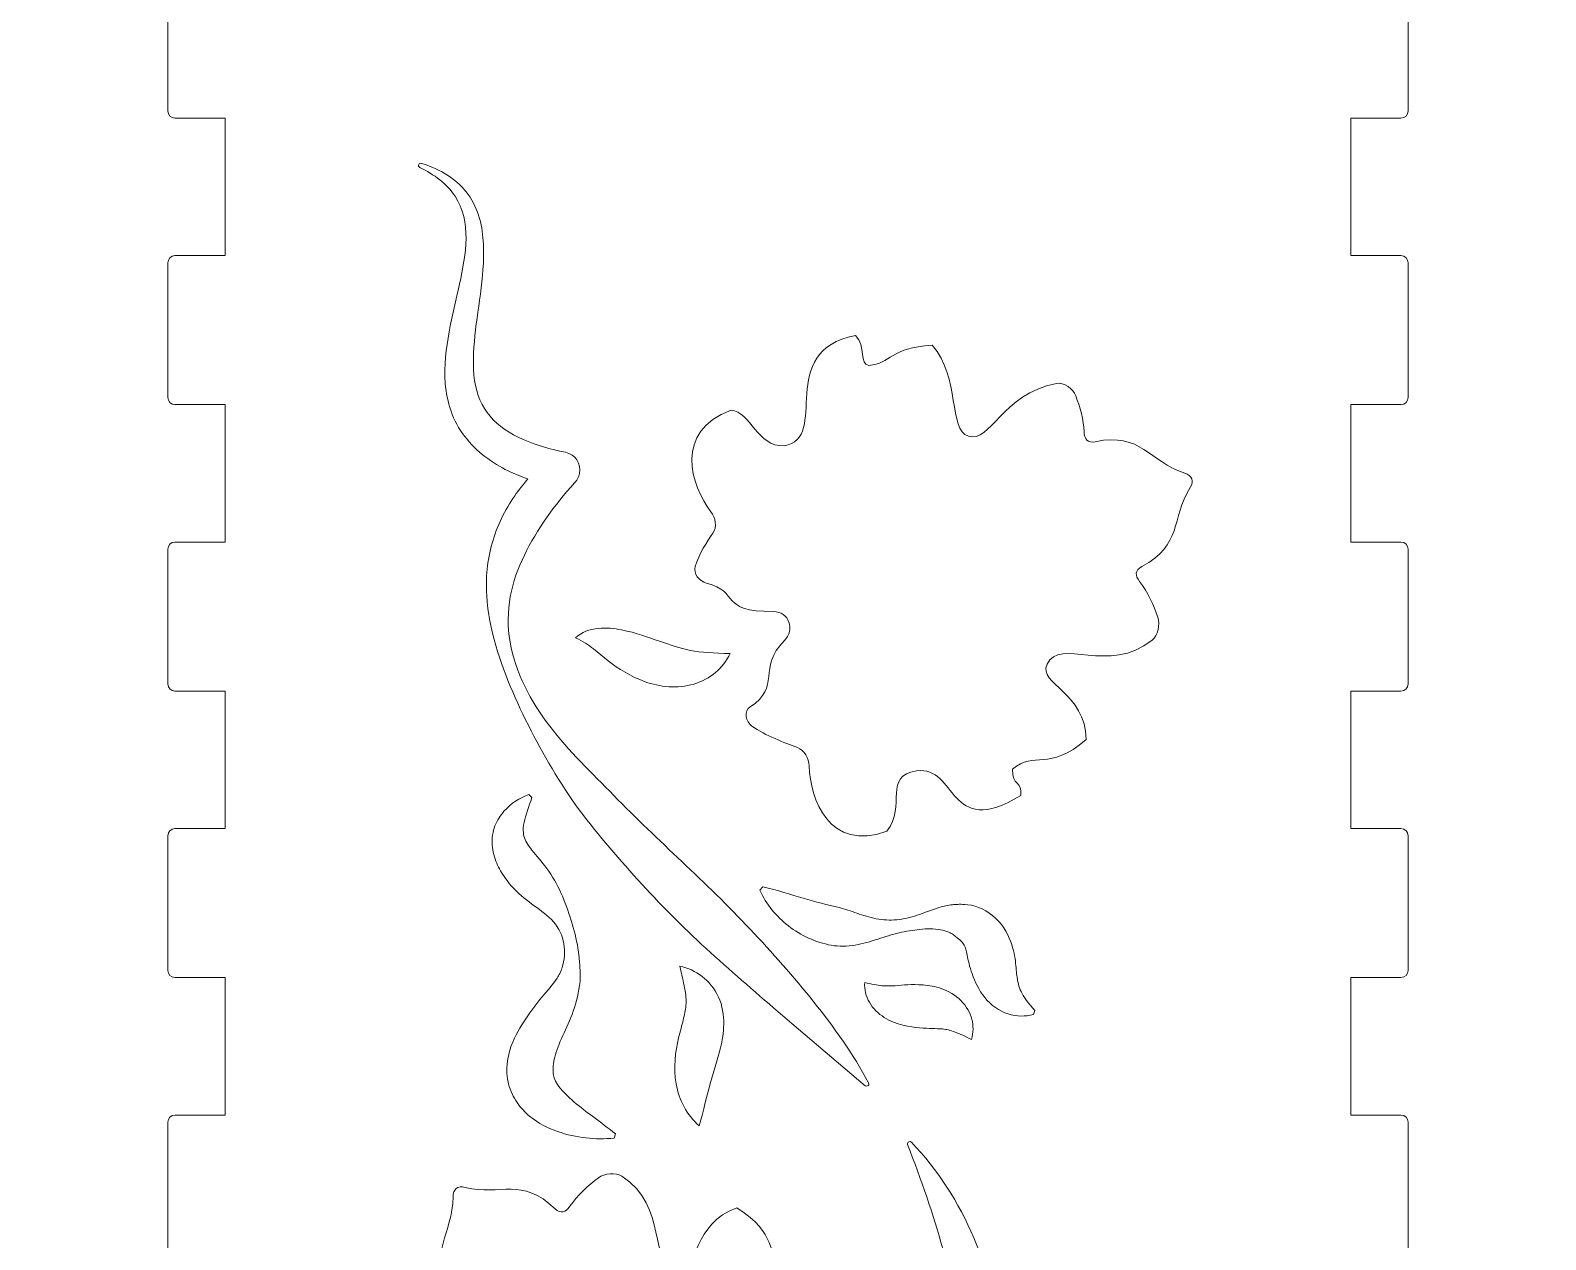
# Model space of a CAD drawing. Header units: inches. Extents: x 110 to 396, y -365 to 80.
# Drawn here: x 110 to 215.8, y -142.3 to -57.9 of the extents above; entities that cross this region are included whole.
import ezdxf

# ---------------------------------------------------------------- set-up
doc = ezdxf.new("R2010")
doc.units = ezdxf.units.IN
doc.header["$MEASUREMENT"] = 0
doc.layers.add('design3', color=7, linetype='Continuous')

# ---------------------------------------------------------------- blocks, each defined once
blk = doc.blocks.new('block 3')
at = {"layer": 'design3', "color": 1, "lineweight": 9}
blk.add_open_spline([(161.9, -354.61), (154.55, -361.96), (144.25, -356.32), (135.83, -363.92), (135.42, -364.29), (134.66, -364.61), (134.11, -364.61), (134.11, -364.61), (111.99, -364.61), (111.99, -364.61), (110.88, -364.61), (110, -363.71), (110, -362.61), (110, -325.34), (116.37, -313.79), (116.6, -296.6), (116.6, -294.95), (117.94, -293.6), (119.6, -293.6), (119.6, -293.6), (123.6, -293.6), (123.6, -293.6), (123.6, -293.6), (123.6, -284), (123.6, -284), (123.6, -284), (120.1, -284), (120.1, -284), (119.82, -284), (119.6, -283.78), (119.6, -283.5), (119.6, -283.5), (119.6, -274.1), (119.6, -274.1), (119.6, -273.83), (119.82, -273.6), (120.1, -273.6), (120.1, -273.6), (123.6, -273.6), (123.6, -273.6), (123.6, -273.6), (123.6, -264), (123.6, -264), (123.6, -264), (120.1, -264), (120.1, -264), (119.82, -264), (119.6, -263.78), (119.6, -263.5), (119.6, -263.5), (119.6, -254.1), (119.6, -254.1), (119.6, -253.83), (119.82, -253.6), (120.1, -253.6), (120.1, -253.6), (123.6, -253.6), (123.6, -253.6), (123.6, -253.6), (123.6, -244), (123.6, -244), (123.6, -244), (120.1, -244), (120.1, -244), (119.82, -244), (119.6, -243.78), (119.6, -243.5), (119.6, -243.5), (119.6, -234.1), (119.6, -234.1), (119.6, -233.83), (119.82, -233.6), (120.1, -233.6), (120.1, -233.6), (123.6, -233.6), (123.6, -233.6), (123.6, -233.6), (123.6, -224), (123.6, -224), (123.6, -224), (120.1, -224), (120.1, -224), (119.82, -224), (119.6, -223.78), (119.6, -223.5), (119.6, -223.5), (119.6, -214.1), (119.6, -214.1), (119.6, -213.83), (119.82, -213.6), (120.1, -213.6), (120.1, -213.6), (123.6, -213.6), (123.6, -213.6), (123.6, -213.6), (123.6, -204), (123.6, -204), (123.6, -204), (120.1, -204), (120.1, -204), (119.82, -204), (119.6, -203.78), (119.6, -203.5), (119.6, -203.5), (119.6, -194.1), (119.6, -194.1), (119.6, -193.83), (119.82, -193.6), (120.1, -193.6), (120.1, -193.6), (123.6, -193.6), (123.6, -193.6), (123.6, -193.6), (123.6, -184), (123.6, -184), (123.6, -184), (120.1, -184), (120.1, -184), (119.82, -184), (119.6, -183.78), (119.6, -183.5), (119.6, -183.5), (119.6, -174.1), (119.6, -174.1), (119.6, -173.83), (119.82, -173.6), (120.1, -173.6), (120.1, -173.6), (123.6, -173.6), (123.6, -173.6), (123.6, -173.6), (123.6, -164), (123.6, -164), (123.6, -164), (120.1, -164), (120.1, -164), (119.82, -164), (119.6, -163.78), (119.6, -163.5), (119.6, -163.5), (119.6, -154.1), (119.6, -154.1), (119.6, -153.83), (119.82, -153.6), (120.1, -153.6), (120.1, -153.6), (123.6, -153.6), (123.6, -153.6), (123.6, -153.6), (123.6, -144), (123.6, -144), (123.6, -144), (120.1, -144), (120.1, -144), (119.82, -144), (119.6, -143.78), (119.6, -143.5), (119.6, -143.5), (119.6, -134.1), (119.6, -134.1), (119.6, -133.83), (119.82, -133.6), (120.1, -133.6), (120.1, -133.6), (123.6, -133.6), (123.6, -133.6), (123.6, -133.6), (123.6, -124), (123.6, -124), (123.6, -124), (120.1, -124), (120.1, -124), (119.82, -124), (119.6, -123.78), (119.6, -123.5), (119.6, -123.5), (119.6, -114.1), (119.6, -114.1), (119.6, -113.83), (119.82, -113.6), (120.1, -113.6), (120.1, -113.6), (123.6, -113.6), (123.6, -113.6), (123.6, -113.6), (123.6, -104), (123.6, -104), (123.6, -104), (120.1, -104), (120.1, -104), (119.82, -104), (119.6, -103.78), (119.6, -103.5), (119.6, -103.5), (119.6, -94.1), (119.6, -94.1), (119.6, -93.83), (119.82, -93.6), (120.1, -93.6), (120.1, -93.6), (123.6, -93.6), (123.6, -93.6), (123.6, -93.6), (123.6, -84), (123.6, -84), (123.6, -84), (120.1, -84), (120.1, -84), (119.82, -84), (119.6, -83.78), (119.6, -83.5), (119.6, -83.5), (119.6, -74.1), (119.6, -74.1), (119.6, -73.83), (119.82, -73.6), (120.1, -73.6), (120.1, -73.6), (123.6, -73.6), (123.6, -73.6), (123.6, -73.6), (123.6, -64), (123.6, -64), (123.6, -64), (120.1, -64), (120.1, -64), (119.82, -64), (119.6, -63.78), (119.6, -63.5), (119.6, -63.5), (119.6, -54.1), (119.6, -54.1), (119.6, -53.83), (119.82, -53.6), (120.1, -53.6), (120.1, -53.6), (123.6, -53.6), (123.6, -53.6), (123.6, -53.6), (123.6, 14.41), (123.6, 14.41), (123.6, 27.99), (112.03, 32.14), (112.03, 50.56), (112.03, 52.85), (113.88, 54.7), (116.16, 54.7), (117.66, 54.7), (118.98, 53.89), (119.7, 52.7), (119.7, 52.7), (123.5, 52.7), (123.5, 52.7), (135.77, 54.05), (136.55, 61.6), (142.09, 68.87), (146.57, 75.58), (154.22, 80), (162.9, 80), (171.58, 80), (179.22, 75.58), (183.7, 68.87), (189.25, 61.6), (190.02, 54.05), (202.3, 52.7), (202.3, 52.7), (206.1, 52.7), (206.1, 52.7), (206.82, 53.89), (208.13, 54.7), (209.63, 54.7), (211.92, 54.7), (213.77, 52.85), (213.77, 50.56), (213.77, 32.14), (202.2, 27.99), (202.2, 14.41), (202.2, 14.41), (202.2, -53.6), (202.2, -53.6), (202.2, -53.6), (205.69, -53.6), (205.69, -53.6), (205.97, -53.6), (206.19, -53.83), (206.19, -54.1), (206.19, -54.1), (206.19, -63.5), (206.19, -63.5), (206.19, -63.78), (205.97, -64), (205.69, -64), (205.69, -64), (202.2, -64), (202.2, -64), (202.2, -64), (202.2, -73.6), (202.2, -73.6), (202.2, -73.6), (205.69, -73.6), (205.69, -73.6), (205.97, -73.6), (206.19, -73.83), (206.19, -74.1), (206.19, -74.1), (206.19, -83.5), (206.19, -83.5), (206.19, -83.78), (205.97, -84), (205.69, -84), (205.69, -84), (202.2, -84), (202.2, -84), (202.2, -84), (202.2, -93.6), (202.2, -93.6), (202.2, -93.6), (205.69, -93.6), (205.69, -93.6), (205.97, -93.6), (206.19, -93.83), (206.19, -94.1), (206.19, -94.1), (206.19, -103.5), (206.19, -103.5), (206.19, -103.78), (205.97, -104), (205.69, -104), (205.69, -104), (202.2, -104), (202.2, -104), (202.2, -104), (202.2, -113.6), (202.2, -113.6), (202.2, -113.6), (205.69, -113.6), (205.69, -113.6), (205.97, -113.6), (206.19, -113.83), (206.19, -114.1), (206.19, -114.1), (206.19, -123.5), (206.19, -123.5), (206.19, -123.78), (205.97, -124), (205.69, -124), (205.69, -124), (202.2, -124), (202.2, -124), (202.2, -124), (202.2, -133.6), (202.2, -133.6), (202.2, -133.6), (205.69, -133.6), (205.69, -133.6), (205.97, -133.6), (206.19, -133.83), (206.19, -134.1), (206.19, -134.1), (206.19, -143.5), (206.19, -143.5), (206.19, -143.78), (205.97, -144), (205.69, -144), (205.69, -144), (202.2, -144), (202.2, -144), (202.2, -144), (202.2, -153.6), (202.2, -153.6), (202.2, -153.6), (205.69, -153.6), (205.69, -153.6), (205.97, -153.6), (206.19, -153.83), (206.19, -154.1), (206.19, -154.1), (206.19, -163.5), (206.19, -163.5), (206.19, -163.78), (205.97, -164), (205.69, -164), (205.69, -164), (202.2, -164), (202.2, -164), (202.2, -164), (202.2, -173.6), (202.2, -173.6), (202.2, -173.6), (205.69, -173.6), (205.69, -173.6), (205.97, -173.6), (206.19, -173.83), (206.19, -174.1), (206.19, -174.1), (206.19, -183.5), (206.19, -183.5), (206.19, -183.78), (205.97, -184), (205.69, -184), (205.69, -184), (202.2, -184), (202.2, -184), (202.2, -184), (202.2, -193.6), (202.2, -193.6), (202.2, -193.6), (205.69, -193.6), (205.69, -193.6), (205.97, -193.6), (206.19, -193.83), (206.19, -194.1), (206.19, -194.1), (206.19, -203.5), (206.19, -203.5), (206.19, -203.78), (205.97, -204), (205.69, -204), (205.69, -204), (202.2, -204), (202.2, -204), (202.2, -204), (202.2, -213.6), (202.2, -213.6), (202.2, -213.6), (205.69, -213.6), (205.69, -213.6), (205.97, -213.6), (206.19, -213.83), (206.19, -214.1), (206.19, -214.1), (206.19, -223.5), (206.19, -223.5), (206.19, -223.78), (205.97, -224), (205.69, -224), (205.69, -224), (202.2, -224), (202.2, -224), (202.2, -224), (202.2, -233.6), (202.2, -233.6), (202.2, -233.6), (205.69, -233.6), (205.69, -233.6), (205.97, -233.6), (206.19, -233.83), (206.19, -234.1), (206.19, -234.1), (206.19, -243.5), (206.19, -243.5), (206.19, -243.78), (205.97, -244), (205.69, -244), (205.69, -244), (202.2, -244), (202.2, -244), (202.2, -244), (202.2, -253.6), (202.2, -253.6), (202.2, -253.6), (205.69, -253.6), (205.69, -253.6), (205.97, -253.6), (206.19, -253.83), (206.19, -254.1), (206.19, -254.1), (206.19, -263.5), (206.19, -263.5), (206.19, -263.78), (205.97, -264), (205.69, -264), (205.69, -264), (202.2, -264), (202.2, -264), (202.2, -264), (202.2, -273.6), (202.2, -273.6), (202.2, -273.6), (205.69, -273.6), (205.69, -273.6), (205.97, -273.6), (206.19, -273.83), (206.19, -274.1), (206.19, -274.1), (206.19, -283.5), (206.19, -283.5), (206.19, -283.78), (205.97, -284), (205.69, -284), (205.69, -284), (202.2, -284), (202.2, -284), (202.2, -284), (202.2, -293.6), (202.2, -293.6), (202.2, -293.6), (206.2, -293.6), (206.2, -293.6), (207.85, -293.6), (209.2, -294.95), (209.2, -296.6), (209.42, -313.79), (215.79, -325.34), (215.79, -362.61), (215.79, -363.71), (214.91, -364.61), (213.81, -364.61), (213.81, -364.61), (191.69, -364.61), (191.69, -364.61), (191.13, -364.61), (190.37, -364.29), (189.96, -363.92), (181.55, -356.32), (171.25, -361.96), (163.9, -354.61), (163.9, -354.61), (161.9, -354.61), (161.9, -354.61)], degree=3, knots=[0, 0, 0, 0, 1, 1, 1, 2, 2, 2, 3, 3, 3, 4, 4, 4, 5, 5, 5, 6, 6, 6, 7, 7, 7, 8, 8, 8, 9, 9, 9, 10, 10, 10, 11, 11, 11, 12, 12, 12, 13, 13, 13, 14, 14, 14, 15, 15, 15, 16, 16, 16, 17, 17, 17, 18, 18, 18, 19, 19, 19, 20, 20, 20, 21, 21, 21, 22, 22, 22, 23, 23, 23, 24, 24, 24, 25, 25, 25, 26, 26, 26, 27, 27, 27, 28, 28, 28, 29, 29, 29, 30, 30, 30, 31, 31, 31, 32, 32, 32, 33, 33, 33, 34, 34, 34, 35, 35, 35, 36, 36, 36, 37, 37, 37, 38, 38, 38, 39, 39, 39, 40, 40, 40, 41, 41, 41, 42, 42, 42, 43, 43, 43, 44, 44, 44, 45, 45, 45, 46, 46, 46, 47, 47, 47, 48, 48, 48, 49, 49, 49, 50, 50, 50, 51, 51, 51, 52, 52, 52, 53, 53, 53, 54, 54, 54, 55, 55, 55, 56, 56, 56, 57, 57, 57, 58, 58, 58, 59, 59, 59, 60, 60, 60, 61, 61, 61, 62, 62, 62, 63, 63, 63, 64, 64, 64, 65, 65, 65, 66, 66, 66, 67, 67, 67, 68, 68, 68, 69, 69, 69, 70, 70, 70, 71, 71, 71, 72, 72, 72, 73, 73, 73, 74, 74, 74, 75, 75, 75, 76, 76, 76, 77, 77, 77, 78, 78, 78, 79, 79, 79, 80, 80, 80, 81, 81, 81, 82, 82, 82, 83, 83, 83, 84, 84, 84, 85, 85, 85, 86, 86, 86, 87, 87, 87, 88, 88, 88, 89, 89, 89, 90, 90, 90, 91, 91, 91, 92, 92, 92, 93, 93, 93, 94, 94, 94, 95, 95, 95, 96, 96, 96, 97, 97, 97, 98, 98, 98, 99, 99, 99, 100, 100, 100, 101, 101, 101, 102, 102, 102, 103, 103, 103, 104, 104, 104, 105, 105, 105, 106, 106, 106, 107, 107, 107, 108, 108, 108, 109, 109, 109, 110, 110, 110, 111, 111, 111, 112, 112, 112, 113, 113, 113, 114, 114, 114, 115, 115, 115, 116, 116, 116, 117, 117, 117, 118, 118, 118, 119, 119, 119, 120, 120, 120, 121, 121, 121, 122, 122, 122, 123, 123, 123, 124, 124, 124, 125, 125, 125, 126, 126, 126, 127, 127, 127, 128, 128, 128, 129, 129, 129, 130, 130, 130, 131, 131, 131, 132, 132, 132, 133, 133, 133, 134, 134, 134, 135, 135, 135, 136, 136, 136, 137, 137, 137, 138, 138, 138, 139, 139, 139, 140, 140, 140, 141, 141, 141, 142, 142, 142, 143, 143, 143, 144, 144, 144, 145, 145, 145, 146, 146, 146, 147, 147, 147, 148, 148, 148, 149, 149, 149, 150, 150, 150, 151, 151, 151, 152, 152, 152, 153, 153, 153, 154, 154, 154, 155, 155, 155, 156, 156, 156, 157, 157, 157, 158, 158, 158, 159, 159, 159, 160, 160, 160, 161, 161, 161, 162, 162, 162, 163, 163, 163, 164, 164, 164, 165, 165, 165, 166, 166, 166, 167, 167, 167, 168, 168, 168, 169, 169, 169, 170, 170, 170, 171, 171, 171, 172, 172, 172, 173, 173, 173, 173], dxfattribs=at)
blk = doc.blocks.new('block 6')
at = {"layer": 'design3', "color": 1, "lineweight": 9}
for points, knots in [([(137.19, -67.44), (138.18, -67.93), (139.09, -68.59), (139.66, -69.46), (140.23, -70.32), (140.43, -71.35), (140.42, -72.4), (140.4, -73.45), (140.19, -74.52), (139.96, -75.6), (139.72, -76.69), (139.45, -77.78), (139.24, -78.93), (139.03, -80.07), (138.88, -81.27), (138.97, -82.53), (139.03, -83.17), (139.15, -83.81), (139.37, -84.45), (139.59, -85.08), (139.92, -85.69), (140.33, -86.22), (141.15, -87.31), (142.26, -88.08), (143.37, -88.63), (143.82, -88.84), (144.28, -89.03), (144.74, -89.19), (144.41, -89.57), (144.1, -89.96), (143.82, -90.37), (143.13, -91.36), (142.57, -92.49), (142.24, -93.68), (141.9, -94.87), (141.79, -96.12), (141.86, -97.33), (141.93, -98.54), (142.18, -99.7), (142.5, -100.81), (143.14, -103.05), (144.11, -105.12), (145.16, -107.15), (146.23, -109.18), (147.43, -111.16), (148.83, -112.97), (151.68, -116.53), (154.76, -119.85), (158.11, -122.81), (159.78, -124.3), (161.46, -125.76), (163.16, -127.2), (163.16, -127.2), (168.28, -131.55), (168.28, -131.55), (168.33, -131.59), (168.4, -131.6), (168.45, -131.57), (168.53, -131.53), (168.56, -131.44), (168.52, -131.36), (167.45, -129.34), (166.11, -127.48), (164.7, -125.71), (163.29, -123.93), (161.78, -122.25), (160.25, -120.62), (157.19, -117.33), (153.8, -114.46), (150.74, -111.29), (149.2, -109.73), (147.6, -108.2), (146.26, -106.45), (144.93, -104.72), (143.87, -102.72), (143.5, -100.58), (143.31, -99.52), (143.32, -98.44), (143.51, -97.41), (143.69, -96.38), (144.05, -95.42), (144.49, -94.51), (145.38, -92.71), (146.56, -91.04), (147.99, -89.47), (147.99, -89.47), (148.05, -89.41), (148.05, -89.41), (148.19, -89.25), (148.3, -89.05), (148.35, -88.82), (148.49, -88.13), (148.04, -87.47), (147.36, -87.33), (146.33, -87.12), (145.31, -86.84), (144.4, -86.44), (143.49, -86.04), (142.67, -85.51), (142.1, -84.82), (141.51, -84.14), (141.16, -83.29), (141.02, -82.31), (140.87, -81.33), (140.93, -80.27), (141.04, -79.19), (141.15, -78.1), (141.34, -77), (141.47, -75.86), (141.61, -74.72), (141.71, -73.55), (141.6, -72.35), (141.55, -71.75), (141.43, -71.14), (141.22, -70.56), (141, -69.99), (140.69, -69.44), (140.28, -68.98), (139.48, -68.04), (138.38, -67.49), (137.3, -67.16), (137.3, -67.16), (137.3, -67.16), (137.3, -67.16), (137.23, -67.14), (137.15, -67.17), (137.12, -67.23), (137.08, -67.31), (137.11, -67.4), (137.19, -67.44)], [0, 0, 0, 0, 1, 1, 1, 2, 2, 2, 3, 3, 3, 4, 4, 4, 5, 5, 5, 6, 6, 6, 7, 7, 7, 8, 8, 8, 9, 9, 9, 10, 10, 10, 11, 11, 11, 12, 12, 12, 13, 13, 13, 14, 14, 14, 15, 15, 15, 16, 16, 16, 17, 17, 17, 18, 18, 18, 19, 19, 19, 20, 20, 20, 21, 21, 21, 22, 22, 22, 23, 23, 23, 24, 24, 24, 25, 25, 25, 26, 26, 26, 27, 27, 27, 28, 28, 28, 29, 29, 29, 30, 30, 30, 31, 31, 31, 32, 32, 32, 33, 33, 33, 34, 34, 34, 35, 35, 35, 36, 36, 36, 37, 37, 37, 38, 38, 38, 39, 39, 39, 40, 40, 40, 41, 41, 41, 42, 42, 42, 43, 43, 43, 43]), ([(190.6, -88.79), (188.1, -87.97), (187.56, -85.92), (184.35, -86.59), (183.83, -86.7), (183.58, -86.42), (183.57, -85.89), (183.55, -85.09), (183.27, -84.12), (182.99, -83.4), (182.81, -82.9), (182.17, -82.42), (181.64, -82.52), (177.79, -83.28), (177.06, -86.69), (175.49, -86.21), (174.07, -85.79), (174.95, -82.07), (172.96, -79.86), (170.02, -80.04), (170.1, -81.12), (168.54, -81.27), (167.84, -81.2), (168.38, -79.92), (167.61, -79.18), (161.95, -80.25), (165.88, -86.36), (162.62, -86.88), (160.75, -86.96), (160.3, -84.52), (158.92, -84.38), (154.9, -85.87), (156.12, -89.68), (157.52, -91.48), (157.84, -91.9), (157.96, -92.55), (157.66, -92.98), (157.24, -93.59), (156.69, -94.39), (156.42, -95.31), (156.28, -95.82), (156.69, -96.32), (157.2, -96.46), (159.62, -97.09), (158.02, -98.45), (161.87, -98.45), (162.98, -98.45), (163.41, -99.72), (162.64, -100.49), (160.74, -102.4), (162.45, -103.71), (160.25, -105.1), (159.8, -105.38), (159.94, -106.15), (160.37, -106.45), (161.35, -107.12), (162.65, -107.61), (163.55, -107.94), (164.05, -108.12), (164.37, -108.7), (164.38, -109.23), (164.43, -111.52), (165.78, -115.27), (169.8, -113.79), (171.19, -111.98), (169.52, -109.91), (171.87, -109.58), (174.75, -109.17), (173.99, -114.42), (179.16, -111.29), (179.26, -110.23), (178.53, -110.68), (178.58, -109.46), (180.1, -108.14), (181.08, -109.65), (183.71, -107.39), (183.7, -104.12), (180.33, -103.49), (180.98, -102.13), (181.9, -100.21), (185.3, -102.9), (188.31, -100.45), (188.72, -100.11), (188.89, -99.35), (188.72, -98.85), (188.44, -98.06), (187.98, -97.03), (187.44, -96.35), (187.11, -95.93), (187.12, -95.57), (187.59, -95.31), (190.47, -93.76), (189.6, -92.02), (190.97, -89.8), (191.25, -89.34), (191.11, -88.96), (190.6, -88.79)], [0, 0, 0, 0, 1, 1, 1, 2, 2, 2, 3, 3, 3, 4, 4, 4, 5, 5, 5, 6, 6, 6, 7, 7, 7, 8, 8, 8, 9, 9, 9, 10, 10, 10, 11, 11, 11, 12, 12, 12, 13, 13, 13, 14, 14, 14, 15, 15, 15, 16, 16, 16, 17, 17, 17, 18, 18, 18, 19, 19, 19, 20, 20, 20, 21, 21, 21, 22, 22, 22, 23, 23, 23, 24, 24, 24, 25, 25, 25, 26, 26, 26, 27, 27, 27, 28, 28, 28, 29, 29, 29, 30, 30, 30, 31, 31, 31, 32, 32, 32, 32]), ([(149.31, -101.06), (149.31, -101.06), (150.35, -101.89), (150.35, -101.89), (151.06, -102.44), (151.9, -102.98), (152.92, -103.35), (153.93, -103.71), (155.18, -103.86), (156.32, -103.51), (157.45, -103.17), (158.39, -102.42), (158.85, -101.38), (157.71, -101.35), (156.84, -101.32), (156.09, -101.16), (155.34, -101.01), (154.68, -100.79), (153.92, -100.52), (153.15, -100.26), (152.3, -99.92), (151.28, -99.73), (150.77, -99.63), (150.22, -99.57), (149.64, -99.63), (149.07, -99.69), (148.47, -99.87), (148.07, -100.29), (148.6, -100.52), (148.96, -100.78), (149.31, -101.06)], [0, 0, 0, 0, 1, 1, 1, 2, 2, 2, 3, 3, 3, 4, 4, 4, 5, 5, 5, 6, 6, 6, 7, 7, 7, 8, 8, 8, 9, 9, 9, 10, 10, 10, 10]), ([(147.12, -123.32), (147.08, -123.45), (147.03, -123.59), (146.97, -123.71), (146.92, -123.82), (146.85, -123.93), (146.78, -124.04), (146.49, -124.48), (146.1, -124.9), (145.72, -125.36), (145.34, -125.82), (144.97, -126.33), (144.6, -126.88), (144.23, -127.43), (143.85, -128.03), (143.58, -128.78), (143.3, -129.51), (143.14, -130.46), (143.39, -131.43), (143.51, -131.9), (143.72, -132.35), (143.98, -132.73), (144.24, -133.1), (144.54, -133.42), (144.86, -133.68), (145.49, -134.2), (146.15, -134.52), (146.81, -134.75), (148.13, -135.2), (149.44, -135.34), (150.77, -135.21), (150.77, -135.21), (150.86, -134.92), (150.86, -134.92), (149.83, -134.09), (148.8, -133.4), (147.95, -132.67), (147.53, -132.31), (147.16, -131.94), (146.9, -131.6), (146.65, -131.25), (146.54, -130.96), (146.51, -130.71), (146.48, -130.46), (146.48, -130.15), (146.58, -129.71), (146.67, -129.29), (146.85, -128.78), (147.08, -128.25), (147.31, -127.72), (147.59, -127.18), (147.82, -126.57), (148.05, -125.96), (148.25, -125.29), (148.34, -124.55), (148.37, -124.37), (148.39, -124.19), (148.39, -123.99), (148.39, -123.81), (148.39, -123.64), (148.38, -123.47), (148.37, -123.13), (148.34, -122.79), (148.3, -122.46), (148.23, -121.79), (148.08, -121.14), (147.9, -120.5), (147.53, -119.23), (147.04, -117.85), (146.33, -116.78), (145.98, -116.24), (145.6, -115.79), (145.26, -115.4), (144.92, -115), (144.68, -114.67), (144.55, -114.37), (144.49, -114.22), (144.43, -114.07), (144.42, -113.87), (144.4, -113.67), (144.42, -113.43), (144.47, -113.17), (144.58, -112.65), (144.8, -112.08), (145.02, -111.44), (145.02, -111.44), (144.81, -111.23), (144.81, -111.23), (144.16, -111.46), (143.57, -111.83), (143.07, -112.39), (142.82, -112.67), (142.6, -113.01), (142.44, -113.41), (142.29, -113.81), (142.21, -114.28), (142.24, -114.74), (142.27, -115.2), (142.4, -115.64), (142.56, -116.01), (142.73, -116.39), (142.92, -116.72), (143.13, -117.01), (143.53, -117.61), (143.99, -118.06), (144.46, -118.44), (144.93, -118.83), (145.44, -119.15), (145.89, -119.52), (146.35, -119.88), (146.75, -120.32), (146.99, -120.83), (147.24, -121.34), (147.33, -121.92), (147.29, -122.49), (147.27, -122.77), (147.21, -123.05), (147.12, -123.32)], [0, 0, 0, 0, 1, 1, 1, 2, 2, 2, 3, 3, 3, 4, 4, 4, 5, 5, 5, 6, 6, 6, 7, 7, 7, 8, 8, 8, 9, 9, 9, 10, 10, 10, 11, 11, 11, 12, 12, 12, 13, 13, 13, 14, 14, 14, 15, 15, 15, 16, 16, 16, 17, 17, 17, 18, 18, 18, 19, 19, 19, 20, 20, 20, 21, 21, 21, 22, 22, 22, 23, 23, 23, 24, 24, 24, 25, 25, 25, 26, 26, 26, 27, 27, 27, 28, 28, 28, 29, 29, 29, 30, 30, 30, 31, 31, 31, 32, 32, 32, 33, 33, 33, 34, 34, 34, 35, 35, 35, 36, 36, 36, 37, 37, 37, 38, 38, 38, 39, 39, 39, 39]), ([(178.91, -124.11), (178.86, -123.79), (178.83, -123.45), (178.79, -123.01), (178.74, -122.58), (178.66, -122.07), (178.44, -121.47), (178.22, -120.88), (177.8, -120.17), (177.18, -119.68), (176.56, -119.17), (175.85, -118.92), (175.22, -118.9), (175.08, -118.89), (174.86, -118.88), (174.76, -118.9), (174.76, -118.9), (174.66, -118.91), (174.66, -118.91), (174.66, -118.91), (174.52, -118.91), (174.52, -118.91), (174.43, -118.91), (174.34, -118.92), (174.26, -118.93), (173.93, -118.96), (173.64, -119.05), (173.38, -119.13), (172.85, -119.31), (172.38, -119.5), (171.91, -119.65), (171.44, -119.8), (170.97, -119.92), (170.49, -119.97), (170.01, -120.01), (169.53, -119.99), (169.06, -119.9), (168.59, -119.8), (168.14, -119.66), (167.71, -119.51), (167.28, -119.36), (166.87, -119.22), (166.47, -119.12), (165.65, -118.93), (164.83, -118.72), (163.96, -118.46), (163.09, -118.21), (162.19, -117.9), (161.13, -117.66), (161.13, -117.66), (160.94, -117.89), (160.94, -117.89), (161.36, -118.91), (162.08, -119.73), (162.93, -120.4), (163.79, -121.06), (164.83, -121.54), (165.92, -121.75), (166.47, -121.84), (167.04, -121.83), (167.58, -121.74), (168.13, -121.64), (168.66, -121.48), (169.17, -121.32), (169.67, -121.15), (170.16, -121), (170.65, -120.88), (171.13, -120.77), (171.62, -120.69), (172.11, -120.64), (172.6, -120.59), (173.09, -120.59), (173.54, -120.66), (173.76, -120.7), (173.96, -120.75), (174.12, -120.83), (174.15, -120.85), (174.19, -120.86), (174.22, -120.88), (174.24, -120.89), (174.27, -120.9), (174.26, -120.91), (174.26, -120.91), (174.35, -120.96), (174.35, -120.96), (174.35, -120.96), (174.43, -121), (174.43, -121), (174.43, -121), (174.48, -121.05), (174.48, -121.05), (174.52, -121.08), (174.55, -121.1), (174.59, -121.13), (174.91, -121.37), (175.11, -121.55), (175.2, -121.73), (175.29, -121.91), (175.32, -122.1), (175.4, -122.45), (175.47, -122.78), (175.57, -123.23), (175.75, -123.75), (175.94, -124.27), (176.2, -124.86), (176.63, -125.4), (177.06, -125.93), (177.66, -126.35), (178.26, -126.54), (178.87, -126.73), (179.47, -126.73), (180.03, -126.59), (180.03, -126.59), (180.12, -126.3), (180.12, -126.3), (179.75, -125.87), (179.44, -125.49), (179.24, -125.12), (179.04, -124.75), (178.96, -124.43), (178.91, -124.11)], [0, 0, 0, 0, 1, 1, 1, 2, 2, 2, 3, 3, 3, 4, 4, 4, 5, 5, 5, 6, 6, 6, 7, 7, 7, 8, 8, 8, 9, 9, 9, 10, 10, 10, 11, 11, 11, 12, 12, 12, 13, 13, 13, 14, 14, 14, 15, 15, 15, 16, 16, 16, 17, 17, 17, 18, 18, 18, 19, 19, 19, 20, 20, 20, 21, 21, 21, 22, 22, 22, 23, 23, 23, 24, 24, 24, 25, 25, 25, 26, 26, 26, 27, 27, 27, 28, 28, 28, 29, 29, 29, 30, 30, 30, 31, 31, 31, 32, 32, 32, 33, 33, 33, 34, 34, 34, 35, 35, 35, 36, 36, 36, 37, 37, 37, 38, 38, 38, 39, 39, 39, 40, 40, 40, 40]), ([(155.58, -126.97), (155.49, -127.33), (155.37, -127.75), (155.26, -128.22), (155.04, -129.15), (154.88, -130.31), (155.09, -131.43), (155.3, -132.55), (155.81, -133.6), (156.7, -134.35), (157.02, -133.23), (157.2, -132.32), (157.45, -131.48), (157.69, -130.63), (157.95, -129.87), (158.19, -128.9), (158.3, -128.41), (158.4, -127.87), (158.41, -127.26), (158.42, -126.65), (158.32, -125.96), (158.05, -125.36), (157.77, -124.76), (157.36, -124.27), (156.9, -123.92), (156.43, -123.57), (155.92, -123.32), (155.35, -123.2), (155.46, -123.78), (155.6, -124.27), (155.68, -124.74), (155.77, -125.19), (155.8, -125.6), (155.77, -125.95), (155.74, -126.3), (155.67, -126.6), (155.58, -126.97)], [0, 0, 0, 0, 1, 1, 1, 2, 2, 2, 3, 3, 3, 4, 4, 4, 5, 5, 5, 6, 6, 6, 7, 7, 7, 8, 8, 8, 9, 9, 9, 10, 10, 10, 11, 11, 11, 12, 12, 12, 12]), ([(172.97, -127.56), (173.23, -127.57), (173.44, -127.57), (173.69, -127.59), (173.94, -127.62), (174.23, -127.68), (174.56, -127.81), (174.9, -127.93), (175.26, -128.12), (175.71, -128.32), (175.85, -127.85), (175.84, -127.38), (175.73, -126.91), (175.61, -126.45), (175.35, -125.99), (174.97, -125.61), (174.6, -125.23), (174.11, -124.96), (173.64, -124.79), (173.17, -124.62), (172.73, -124.55), (172.33, -124.52), (171.52, -124.46), (170.94, -124.52), (170.39, -124.57), (170.11, -124.59), (169.82, -124.6), (169.47, -124.57), (169.12, -124.54), (168.74, -124.46), (168.25, -124.35), (168.21, -124.84), (168.34, -125.31), (168.58, -125.73), (168.82, -126.16), (169.19, -126.52), (169.62, -126.79), (170.48, -127.33), (171.41, -127.45), (172.08, -127.51), (172.42, -127.54), (172.72, -127.55), (172.97, -127.56)], [0, 0, 0, 0, 1, 1, 1, 2, 2, 2, 3, 3, 3, 4, 4, 4, 5, 5, 5, 6, 6, 6, 7, 7, 7, 8, 8, 8, 9, 9, 9, 10, 10, 10, 11, 11, 11, 12, 12, 12, 13, 13, 13, 14, 14, 14, 14]), ([(171.54, -172.72), (173.03, -170.49), (174.22, -168.08), (175.16, -165.6), (176.11, -163.13), (176.8, -160.58), (177.24, -157.96), (177.47, -156.65), (177.58, -155.3), (177.71, -153.99), (177.83, -152.66), (177.89, -151.32), (177.8, -149.98), (177.71, -148.64), (177.48, -147.31), (177.15, -146), (176.81, -144.7), (176.4, -143.42), (175.87, -142.18), (174.81, -139.71), (173.37, -137.4), (171.51, -135.5), (171.51, -135.5), (171.5, -135.5), (171.5, -135.5), (171.46, -135.46), (171.4, -135.44), (171.34, -135.46), (171.26, -135.49), (171.22, -135.58), (171.25, -135.66), (172.18, -138.13), (173.05, -140.51), (173.7, -142.94), (174.03, -144.15), (174.32, -145.37), (174.56, -146.59), (174.81, -147.82), (175.01, -149.05), (175.23, -150.29), (175.45, -151.52), (175.69, -152.77), (175.88, -154.04), (176.08, -155.31), (176.17, -156.57), (176.12, -157.84), (176.01, -160.38), (175.3, -162.89), (174.15, -165.16), (173, -167.43), (171.43, -169.46), (169.74, -171.32), (168.04, -173.18), (166.26, -174.96), (164.32, -176.57), (162.38, -178.19), (160.34, -179.67), (158.27, -181.12), (156.19, -182.57), (154.06, -183.97), (151.88, -185.29), (151.88, -185.29), (151.77, -185.36), (151.77, -185.36), (151.77, -185.36), (151.73, -185.38), (151.73, -185.38), (151.14, -185.77), (150.98, -186.57), (151.37, -187.16), (151.77, -187.78), (151.99, -188.37), (151.93, -188.93), (151.9, -189.49), (151.57, -190.14), (151.05, -190.76), (150.54, -191.39), (149.89, -191.99), (149.21, -192.61), (148.53, -193.23), (147.81, -193.86), (147.15, -194.64), (146.82, -195.04), (146.5, -195.48), (146.27, -196.01), (146.04, -196.54), (145.92, -197.19), (146.03, -197.8), (146.13, -198.41), (146.41, -198.93), (146.73, -199.35), (147.05, -199.77), (147.42, -200.11), (147.8, -200.43), (148.56, -201.05), (149.38, -201.54), (150.21, -201.98), (151.04, -202.42), (151.89, -202.8), (152.75, -203.15), (152.82, -203.18), (152.9, -203.16), (152.94, -203.09), (152.98, -203.02), (152.96, -202.93), (152.89, -202.89), (151.34, -201.9), (149.79, -200.86), (148.57, -199.6), (147.98, -198.98), (147.5, -198.24), (147.48, -197.62), (147.44, -197.01), (147.85, -196.41), (148.45, -195.84), (149.04, -195.27), (149.77, -194.73), (150.51, -194.17), (151.25, -193.61), (152.02, -193.03), (152.75, -192.28), (153.1, -191.9), (153.45, -191.48), (153.75, -190.98), (154.05, -190.49), (154.29, -189.9), (154.39, -189.27), (154.5, -188.64), (154.46, -187.98), (154.31, -187.39), (154.28, -187.29), (154.25, -187.2), (154.23, -187.11), (156.24, -186.12), (158.2, -185.02), (160.07, -183.78), (162.29, -182.31), (164.37, -180.63), (166.3, -178.78), (168.22, -176.93), (170.05, -174.96), (171.54, -172.72)], [0, 0, 0, 0, 1, 1, 1, 2, 2, 2, 3, 3, 3, 4, 4, 4, 5, 5, 5, 6, 6, 6, 7, 7, 7, 8, 8, 8, 9, 9, 9, 10, 10, 10, 11, 11, 11, 12, 12, 12, 13, 13, 13, 14, 14, 14, 15, 15, 15, 16, 16, 16, 17, 17, 17, 18, 18, 18, 19, 19, 19, 20, 20, 20, 21, 21, 21, 22, 22, 22, 23, 23, 23, 24, 24, 24, 25, 25, 25, 26, 26, 26, 27, 27, 27, 28, 28, 28, 29, 29, 29, 30, 30, 30, 31, 31, 31, 32, 32, 32, 33, 33, 33, 34, 34, 34, 35, 35, 35, 36, 36, 36, 37, 37, 37, 38, 38, 38, 39, 39, 39, 40, 40, 40, 41, 41, 41, 42, 42, 42, 43, 43, 43, 44, 44, 44, 45, 45, 45, 46, 46, 46, 47, 47, 47, 47]), ([(141.75, -154.48), (141.79, -155.96), (137.98, -156.27), (136.49, -158.86), (137.58, -161.6), (138.58, -161.19), (139.21, -162.62), (139.36, -163.3), (137.97, -163.19), (137.51, -164.15), (140.29, -169.2), (144.88, -163.57), (146.38, -166.51), (147.03, -168.25), (144.85, -169.44), (145.15, -170.8), (147.81, -174.16), (151.06, -171.81), (152.34, -169.93), (152.63, -169.49), (153.21, -169.17), (153.72, -169.33), (154.42, -169.54), (155.36, -169.81), (156.31, -169.78), (156.84, -169.76), (157.3, -169.2), (157.16, -168.68), (156.52, -166.2), (157.85, -166.38), (157.35, -162.85), (157.26, -162.17), (158.09, -161.49), (158.72, -161.78), (161.19, -162.92), (161.91, -161.03), (164.43, -163.1), (164.84, -163.44), (165.53, -163.07), (165.68, -162.57), (166.02, -161.43), (166.08, -160.04), (166.11, -159.09), (166.12, -158.56), (166.58, -158.07), (167.08, -157.9), (169.24, -157.14), (172.39, -154.69), (169.72, -151.33), (167.57, -150.57), (166.13, -152.8), (165.09, -150.67), (163.8, -148.06), (169.03, -147.15), (164.45, -143.2), (163.41, -143.43), (164.06, -144), (162.89, -144.33), (161.17, -143.28), (162.29, -141.89), (159.33, -140.09), (156.23, -141.11), (156.67, -144.51), (155.17, -144.32), (153.06, -144.04), (154.57, -139.97), (151.3, -137.87), (150.86, -137.59), (150.08, -137.66), (149.66, -137.98), (148.99, -138.49), (148.15, -139.24), (147.67, -139.97), (147.38, -140.41), (147.03, -140.51), (146.64, -140.15), (144.27, -137.89), (142.89, -139.26), (140.35, -138.65), (139.83, -138.52), (139.51, -138.78), (139.51, -139.31), (139.5, -141.94), (137.72, -143.1), (139.36, -145.94), (139.62, -146.4), (139.44, -146.72), (138.94, -146.89), (138.18, -147.16), (137.35, -147.73), (136.74, -148.22), (136.33, -148.55), (136.07, -149.31), (136.33, -149.77), (138.24, -153.2), (141.71, -152.83), (141.75, -154.48)], [0, 0, 0, 0, 1, 1, 1, 2, 2, 2, 3, 3, 3, 4, 4, 4, 5, 5, 5, 6, 6, 6, 7, 7, 7, 8, 8, 8, 9, 9, 9, 10, 10, 10, 11, 11, 11, 12, 12, 12, 13, 13, 13, 14, 14, 14, 15, 15, 15, 16, 16, 16, 17, 17, 17, 18, 18, 18, 19, 19, 19, 20, 20, 20, 21, 21, 21, 22, 22, 22, 23, 23, 23, 24, 24, 24, 25, 25, 25, 26, 26, 26, 27, 27, 27, 28, 28, 28, 29, 29, 29, 30, 30, 30, 31, 31, 31, 32, 32, 32, 32])]:
    blk.add_open_spline(points, degree=3, knots=knots, dxfattribs=at)
blk = doc.blocks.new('block 2')
at = {"layer": 'design3'}
for name in ['block 3', 'block 6']:
    blk.add_blockref(name, (0, 0), dxfattribs=at)

msp = doc.modelspace()

# ---------------------------------------------------------------- block references
at = {"layer": 'design3'}
msp.add_blockref('block 2', (0, 0), dxfattribs=at)

doc.saveas('drawing.dxf')
